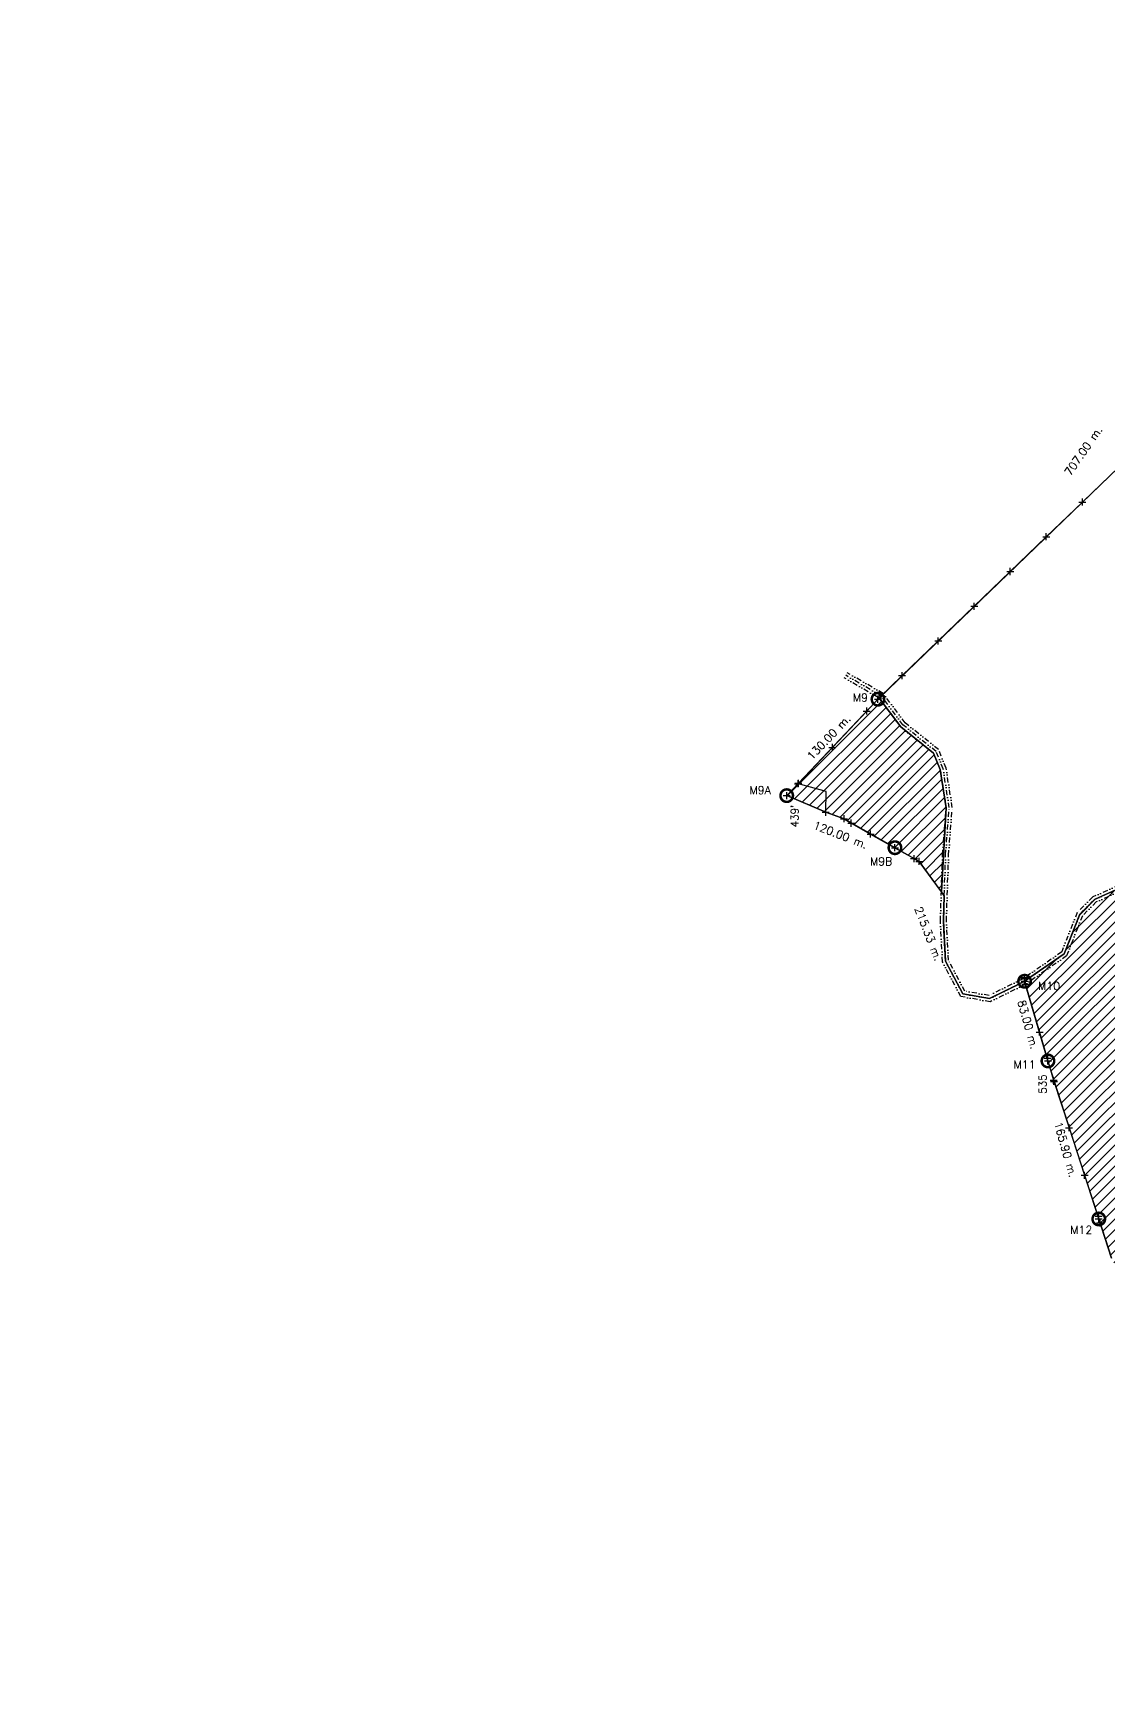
# Model space of a CAD drawing. Extents: x 0 to 28539, y 0 to 9112.
# Drawn here: x 14270 to 15344, y 5543 to 7196 of the extents above; entities that cross this region are included whole.
import ezdxf
from ezdxf.enums import TextEntityAlignment as Align

# ---------------------------------------------------------------- set-up
doc = ezdxf.new("R2010")
doc.units = 0
doc.header["$LTSCALE"] = 10
doc.header["$MEASUREMENT"] = 0
doc.header["$PDMODE"] = 2
doc.header["$PDSIZE"] = 3.5
doc.linetypes.add('DIVIDE', pattern=[1.25, 0.5, -0.25, 0, -0.25, 0, -0.25])
doc.layers.get('0').update_dxf_attribs({"linetype": 'CONTINUOUS'})
doc.layers.get('Defpoints').update_dxf_attribs({"linetype": 'CONTINUOUS'})
for name, color, linetype in [('AREA', 2, 'CONTINUOUS'), ('CANO', 5, 'DIVIDE'), ('CERCO', 2, 'CONTINUOUS'), ('COORDENADAS', 1, 'CONTINUOUS'), ('HOJA', 8, 'CONTINUOUS'), ('LIMITE', 6, 'CONTINUOUS'), ('MOJON', 2, 'CONTINUOUS'), ('MURO', 3, 'CONTINUOUS'), ('PL', 3, 'CONTINUOUS'), ('PUA', 1, 'CONTINUOUS'), ('R60', 2, 'CONTINUOUS')]:
    doc.layers.add(name, color=color, linetype=linetype)
doc.styles.add('ARIAL', font='arial.ttf')
doc.styles.add('SIMPLEX', font='simplex', dxfattribs={"height": 8})
doc.dimstyles.new('Arq 1000', dxfattribs={"dimscale": 5, "dimtxt": 2, "dimasz": 0.8, "dimexe": 1, "dimexo": 0.625, "dimgap": 0.2, "dimtad": 0, "dimtih": 1, "dimtoh": 1, "dimzin": 1, "dimtxsty": 'ARIAL', "dimblk": 'DOT', "dimcen": 2.5, "dimadec": 0, "dimazin": 0, "dimtfac": 1, "dimtix": 1, "dimtmove": 2, "dimatfit": 3, "dimfxl": 1, "dimarcsym": 0})

# ---------------------------------------------------------------- blocks, each defined once
blk = doc.blocks.new('*D8')
at = {"layer": 'COORDENADAS', "color": 1, "lineweight": -2}
for p, q in [((23399.2, 5648.9), (23391.2, 5648.9)), ((23407.2, 5650.8), (23399.2, 5648.9)), ((23414.2, 5650.8), (23407.2, 5650.8))]:
    blk.add_line(p, q, dxfattribs=at)
at = {"layer": 'Defpoints', "color": 0}
for p in [(23391.2, 5648.9), (23417.4, 5650.8), (0, 0)]:
    blk.add_point(p, dxfattribs=at)
at = {"layer": 'COORDENADAS', "color": 7, "insert": (23365.6, 5648.9), "char_height": 10, "attachment_point": 5, "style": 'ARIAL'}
blk.add_mtext('5650,78', dxfattribs=at)
blk = doc.blocks.new('_DOT')
at = {"color": 0, "linetype": 'ByBlock'}
blk.add_line((-0.5, 0), (-1, 0), dxfattribs=at)
at = {"color": 0, "linetype": 'ByBlock', "const_width": 0.5}
blk.add_lwpolyline([(-0.25, 0, 1), (0.25, 0, 1)], format="xyb", close=True, dxfattribs=at)
blk = doc.blocks.new('*D9')
at = {"layer": 'COORDENADAS', "color": 1, "lineweight": -2}
for p, q in [((23292, 6018.1), (23284, 6018.1)), ((23294, 6010.8), (23292, 6018.1)), ((23298.9, 6010.8), (23294, 6010.8))]:
    blk.add_line(p, q, dxfattribs=at)
at = {"layer": 'Defpoints', "color": 0}
for p in [(23284, 6018.1), (23302, 6010.8), (0, 0)]:
    blk.add_point(p, dxfattribs=at)
at = {"layer": 'COORDENADAS', "color": 7, "insert": (23258.3, 6018.1), "char_height": 10, "attachment_point": 5, "style": 'ARIAL'}
blk.add_mtext('6010,80', dxfattribs=at)
blk = doc.blocks.new('*D10')
at = {"layer": 'COORDENADAS', "color": 1, "lineweight": -2}
for p, q in [((23435.3, 5605.7), (23427.3, 5592.9)), ((23444.5, 5605.7), (23435.3, 5605.7)), ((23427.3, 5592.9), (23419.3, 5592.9))]:
    blk.add_line(p, q, dxfattribs=at)
at = {"layer": 'Defpoints', "color": 0}
for p in [(23447.6, 5605.7), (23419.3, 5592.9), (0, 0)]:
    blk.add_point(p, dxfattribs=at)
at = {"layer": 'COORDENADAS', "color": 7, "insert": (23393.6, 5592.9), "char_height": 10, "attachment_point": 5, "style": 'ARIAL'}
blk.add_mtext('5605,68', dxfattribs=at)
blk = doc.blocks.new('*D11')
at = {"layer": 'COORDENADAS', "color": 1, "lineweight": -2}
for p, q in [((23205.4, 6248.4), (23197.4, 6213.6)), ((23224.8, 6248.4), (23205.4, 6248.4)), ((23197.4, 6213.6), (23189.4, 6213.6))]:
    blk.add_line(p, q, dxfattribs=at)
at = {"layer": 'Defpoints', "color": 0}
for p in [(23227.9, 6248.4), (23189.4, 6213.6), (0, 0)]:
    blk.add_point(p, dxfattribs=at)
at = {"layer": 'COORDENADAS', "color": 7, "insert": (23163.7, 6213.6), "char_height": 10, "attachment_point": 5, "style": 'ARIAL'}
blk.add_mtext('6248,39', dxfattribs=at)
blk = doc.blocks.new('*D12')
at = {"layer": 'COORDENADAS', "color": 1, "lineweight": -2}
for p, q in [((23968, 6004.6), (23977.8, 6004.6)), ((23977.8, 6004.6), (23985.8, 5984.4)), ((23985.8, 5984.4), (23993.8, 5984.4))]:
    blk.add_line(p, q, dxfattribs=at)
at = {"layer": 'Defpoints', "color": 0}
for p in [(23964.9, 6004.6), (23993.8, 5984.4), (0, 0)]:
    blk.add_point(p, dxfattribs=at)
at = {"layer": 'COORDENADAS', "color": 7, "insert": (24019.4, 5984.4), "char_height": 10, "attachment_point": 5, "style": 'ARIAL'}
blk.add_mtext('6004,63', dxfattribs=at)

msp = doc.modelspace()

# ---------------------------------------------------------------- hatches: boundary and pattern name
at = {"layer": 'COORDENADAS', "true_color": 0x0075eb}
h = msp.add_hatch(dxfattribs=at)
h.set_pattern_fill('LINE', color=150, scale=60, angle=45)
h.set_pattern_definition([(45, (-7967.662, 0), (-5.3033009, 5.3033009), [])])
h.paths.add_polyline_path([(15113.736, 6530.295), (15115.052, 6531.279), (15136.529, 6502.542), (15169.306, 6476.215), (15175.989, 6459.878), (15181.877, 6421.826), (15177.047, 6337.811), (15155.036, 6368.156), (15079.936, 6410.845), (15061.53, 6417.323), (15022.546, 6433.905), (15034.229, 6446.255), (15068.204, 6482.167), (15102.566, 6518.488)])
h = msp.add_hatch(dxfattribs=at)
h.set_pattern_fill('LINE', color=150, scale=60, angle=45)
h.set_pattern_definition([(45, (-5668.413, 0), (-5.3033009, 5.3033009), [])])
h.paths.add_polyline_path([(15260.252, 6248.391), (15299.745, 6275.766), (15315.436, 6315.569), (15330.061, 6330.149), (15355.139, 6341.458), (15466.069, 6337.384), (15497.626, 6328.243), (15533.302, 6312.995), (15541.849, 6280.25), (15544.342, 6264.907), (15533.35, 6208.979), (15564.126, 6145.089), (15685.536, 6209.875), (15754.546, 6247.539), (15782.781, 6235.273), (15798.837, 6222.461), (15886.712, 6207.066), (15904.755, 6188.459), (15912.932, 6158.356), (15906.535, 6118.433), (15838.691, 6098.487), (15817.346, 6075.018), (15791.801, 6062.55), (15766.195, 6068.123), (15739.996, 6054.437), (15700.239, 5995.452), (15641.472, 5922.192), (15581.281, 5835.218), (15548.692, 5757.664), (15505.813, 5691.711), (15483.393, 5669.67), (15465.317, 5662.343), (15461.659, 5658.912), (15459.165, 5656.573), (15451.588, 5649.467), (15449.866, 5647.853), (15449.46, 5653.497), (15446.681, 5692.151), (15441.834, 5759.564), (15347.091, 5971.79), (15283.559, 6168.73)])

# ---------------------------------------------------------------- linework, layer by layer
at = {"layer": 'AREA'}
for p in [(15116.974, 6533.719), (15034.229, 6446.255), (15022.546, 6433.905), (15061.53, 6417.323), (15079.936, 6410.845), (15087.064, 6406.398), (15130.674, 6381.862), (15155.036, 6368.156), (15260.077, 6251.315), (15260.252, 6248.391), (15260.252, 6248.391), (15283.384, 6171.654), (15283.559, 6168.73), (15283.559, 6168.73), (15289.524, 6148.341), (15334.195, 6013.727), (15334.37, 6010.803), (15334.37, 6010.803)]:
    msp.add_point(p, dxfattribs=at)
at = {"layer": 'CANO'}
for points in [[(15355.732, 6338.434), (15331.792, 6327.638), (15317.998, 6313.886), (15302.202, 6273.819), (15261.78, 6245.8), (15225.78, 6227.98), (15196.451, 6233.095), (15178.25, 6267.725), (15176.058, 6308.866), (15178.314, 6374.86), (15181.877, 6421.826), (15175.989, 6459.878), (15169.306, 6476.215), (15136.529, 6502.542), (15114.94, 6531.429), (15080.044, 6551.597)], [(15355.139, 6341.458), (15330.061, 6330.149), (15315.436, 6315.569), (15299.745, 6275.766), (15260.252, 6248.391), (15225.328, 6231.104), (15198.42, 6235.797), (15181.211, 6268.54), (15179.06, 6308.894), (15181.31, 6374.696), (15184.894, 6421.944), (15178.899, 6460.687), (15171.789, 6478.069), (15138.704, 6504.643), (15116.974, 6533.719), (15081.546, 6554.195)], [(15354.547, 6344.481), (15328.33, 6332.659), (15312.875, 6317.251), (15297.288, 6277.713), (15258.724, 6250.982), (15224.877, 6234.228), (15200.389, 6238.498), (15184.172, 6269.355), (15182.063, 6308.923), (15184.306, 6374.531), (15187.912, 6422.061), (15181.81, 6461.495), (15174.272, 6479.922), (15140.88, 6506.743), (15119.009, 6536.008), (15083.047, 6556.792)]]:
    msp.add_lwpolyline(points, dxfattribs=at)
at = {"layer": 'CERCO'}
for points in [[(15022.546, 6433.905), (15116.974, 6533.719), (15353.94, 6761.996)], [(15061.53, 6417.323), (15022.546, 6433.905)], [(15061.53, 6417.323), (15062.051, 6438.117), (15036.775, 6445.154), (15034.229, 6446.255)]]:
    msp.add_lwpolyline(points, dxfattribs=at)
at = {"layer": 'HOJA'}
for points in [[(15355.139, 6341.458), (15330.061, 6330.149), (15315.436, 6315.569), (15299.745, 6275.766), (15260.252, 6248.391), (15248.52, 6242.583), (15241.579, 6239.148), (15225.328, 6231.104), (15198.459, 6235.723), (15181.211, 6268.54), (15179.06, 6308.894), (15179.914, 6333.859), (15177.047, 6337.811), (15181.877, 6421.826), (15175.989, 6459.878), (15169.306, 6476.215), (15136.529, 6502.542), (15115.052, 6531.279), (15114.858, 6531.481), (15115.052, 6531.279), (15114.855, 6531.478), (15353.94, 6761.996)], [(15260.252, 6248.391), (15299.745, 6275.766), (15315.436, 6315.569), (15330.061, 6330.149), (15355.139, 6341.458)], [(15260.252, 6248.391), (15299.745, 6275.766), (15315.436, 6315.569), (15330.061, 6330.149), (15355.139, 6341.458)], [(15347.091, 5971.79), (15283.559, 6168.73), (15260.252, 6248.391)], [(15347.091, 5971.79), (15283.559, 6168.73), (15260.252, 6248.391)]]:
    msp.add_lwpolyline(points, dxfattribs=at)
msp.add_lwpolyline([(15113.736, 6530.295), (15115.052, 6531.279), (15136.529, 6502.542), (15169.306, 6476.215), (15175.989, 6459.878), (15181.877, 6421.826), (15177.047, 6337.811), (15155.036, 6368.156), (15079.936, 6410.845), (15061.53, 6417.323), (15022.546, 6433.905), (15034.229, 6446.255), (15068.204, 6482.167), (15102.566, 6518.488)], close=True, dxfattribs=at)
at = {"layer": 'LIMITE'}
msp.add_lwpolyline([(15022.546, 6433.905), (15034.229, 6446.255), (15068.204, 6482.167), (15102.566, 6518.488), (15113.736, 6530.295), (15137.884, 6553.862), (15173.893, 6588.551), (15209.903, 6623.24), (15245.912, 6657.929), (15281.922, 6692.618), (15317.931, 6727.307), (15353.94, 6761.996)], dxfattribs=at)
at = {"layer": 'MOJON', "const_width": 2.5}
for points in [[(15113.736, 6524.045, 1), (15113.736, 6536.545, 1)], [(15022.546, 6427.655, 1), (15022.546, 6440.155, 1)], [(15130.674, 6375.612, 1), (15130.674, 6388.112, 1)], [(15260.252, 6242.141, 1), (15260.252, 6254.641, 1)], [(15283.559, 6162.48, 1), (15283.559, 6174.98, 1)], [(15334.37, 6004.553, 1), (15334.37, 6017.053, 1)]]:
    msp.add_lwpolyline(points, format="xyb", close=True, dxfattribs=at)
at = {"layer": 'MOJON'}
msp.add_point((15113.736, 6530.295), dxfattribs=at)
at = {"layer": 'MURO'}
msp.add_lwpolyline([(15652.963, 7196.054), (15623.647, 7147.937), (15597.633, 7105.237), (15571.239, 7063.063), (15546.594, 7028.808), (15517.392, 6988.222), (15488.19, 6947.635), (15458.989, 6907.048), (15440.61, 6881.505), (15411.256, 6841.028), (15379.712, 6797.532), (15353.94, 6761.996), (15317.931, 6727.307), (15281.922, 6692.618), (15245.912, 6657.929), (15209.903, 6623.24), (15173.893, 6588.551), (15137.884, 6553.862), (15113.736, 6530.295), (15102.566, 6518.488), (15068.204, 6482.167), (15033.842, 6445.845), (15022.546, 6433.905)], dxfattribs=at)
at = {"layer": 'PL'}
msp.add_lwpolyline([(15353.94, 6761.996), (15317.931, 6727.307), (15281.922, 6692.618), (15245.912, 6657.929), (15209.903, 6623.24), (15173.893, 6588.551), (15137.884, 6553.862), (15113.736, 6530.295), (15102.566, 6518.488), (15068.204, 6482.167), (15034.229, 6446.255), (15022.546, 6433.905), (15061.53, 6417.323), (15079.936, 6410.845), (15087.064, 6406.398), (15106.313, 6395.568), (15130.674, 6381.862), (15149.889, 6371.051), (15155.036, 6368.156), (15179.914, 6333.859), (15179.06, 6308.894), (15181.211, 6268.54), (15198.42, 6235.797), (15225.328, 6231.104), (15237.631, 6237.194), (15248.52, 6242.583), (15260.252, 6248.391), (15275.137, 6197.516), (15283.559, 6168.73), (15289.177, 6149.527), (15304.641, 6101.98), (15320.141, 6054.443), (15334.37, 6010.803), (15347.091, 5971.79)], dxfattribs=at)
at = {"layer": 'PUA'}
for p in [(15317.931, 6727.307), (15281.922, 6692.618), (15245.912, 6657.929), (15209.903, 6623.24), (15173.893, 6588.551), (15137.884, 6553.862), (15102.566, 6518.488), (15068.204, 6482.167), (15033.842, 6445.845), (15106.313, 6395.568), (15106.313, 6395.568), (15149.889, 6371.051), (15149.889, 6371.051), (15260.051, 6252.124), (15260.051, 6252.124), (15261.097, 6245.504), (15275.137, 6197.516), (15289.177, 6149.527), (15304.641, 6101.98), (15320.141, 6054.443), (15335.641, 6006.906)]:
    msp.add_point(p, dxfattribs=at)

# ---------------------------------------------------------------- texts
at = {"layer": 'AREA', "style": 'SIMPLEX'}
for s, p in [("439'", (15034.278, 6402.254)), ('535', (15282.044, 6136.025))]:
    msp.add_text(s, height=7.5, rotation=90, dxfattribs=at).set_placement(p)
at = {"layer": 'R60', "style": 'SIMPLEX'}
for s, rotation, p in [('707.00 m.', 55.41691, (15322.258, 6776.197)), ('130.00 m.', 46.36503, (15067.436, 6489.474)), ('120.00 m.', 338.792245, (15074.829, 6390.947)), ('215.33 m.', 291.321935, (15160.438, 6294.461)), ('83.00 m.', 285.787013, (15259.815, 6204.098)), ('165.90 m.', 285.787013, (15297.357, 6079.164))]:
    msp.add_text(s, height=8, rotation=rotation, dxfattribs=at).set_placement(p, align=Align.CENTER)
for s, p in [('M9', (15096.203, 6527.888)), ('M9A', (14996.024, 6435.434)), ('M9B', (15116.916, 6364.231)), ('M10', (15284.688, 6239.675)), ('M11', (15260.242, 6161.045)), ('M12', (15316.848, 5995.85))]:
    msp.add_text(s, height=8, dxfattribs=at).set_placement(p, align=Align.CENTER)

# ---------------------------------------------------------------- dimensions: what is measured, and where the dimension line sits
at = {"layer": 'COORDENADAS'}
for feature_location, offset, picture, middle in [((23227.915, 6248.391), (-38.505, -34.744), '*D11', (23163.731, 6213.647)), ((23302.033, 6010.803), (-18.039, 7.271), '*D9', (23258.341, 6018.074)), ((23964.858, 6004.627), (28.899, -20.183), '*D12', (24019.426, 5984.444)), ((23417.354, 5650.777), (-26.104, -1.899), '*D8', (23365.597, 5648.878)), ((23447.649, 5605.678), (-28.394, -12.762), '*D10', (23393.602, 5592.916))]:
    dim = msp.add_ordinate_dim(feature_location=feature_location, offset=offset, dtype=0, origin=(0, 0), dimstyle='Arq 1000', dxfattribs=at)
    dim.commit()
    dim.dimension.update_dxf_attribs({"geometry": picture, "text_midpoint": middle})

doc.saveas('drawing.dxf')
